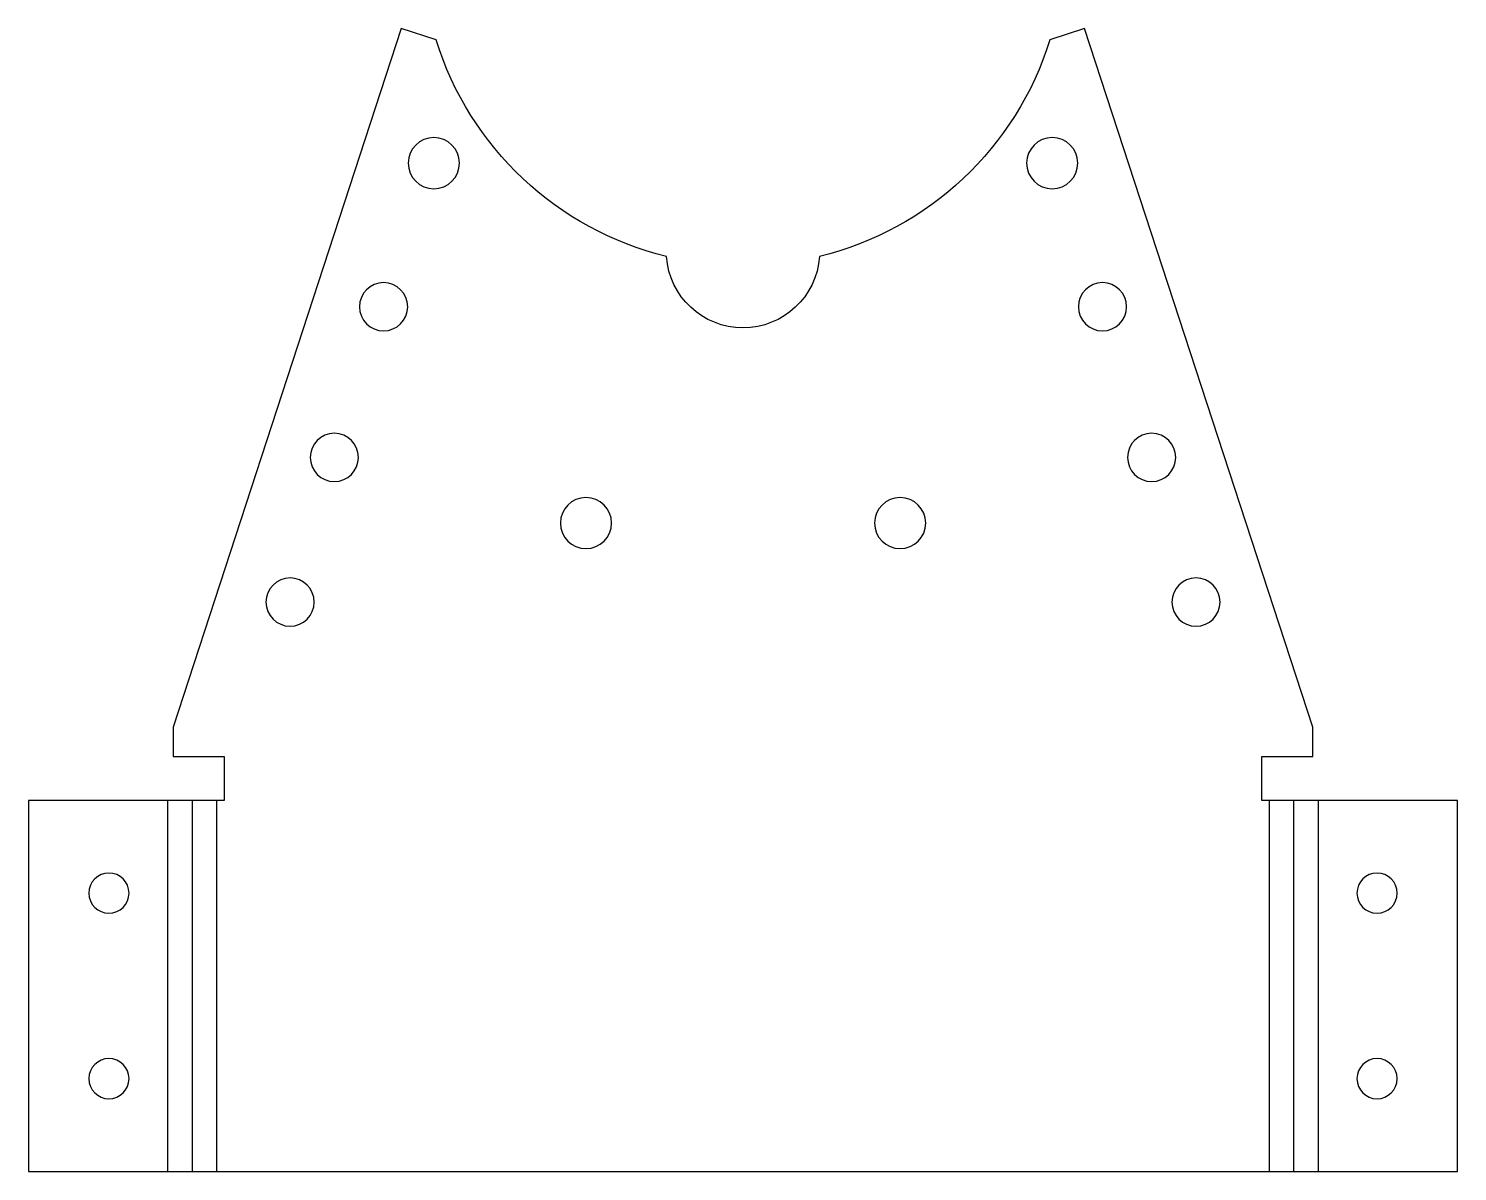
# Model space of a CAD drawing. Header units: millimetres. Extents: x 0 to 196, y 0 to 156.
import ezdxf

# ---------------------------------------------------------------- set-up
doc = ezdxf.new("R2010")
doc.units = ezdxf.units.MM

msp = doc.modelspace()

# ---------------------------------------------------------------- linework, layer by layer
at = {"layer": 'BEND'}
for p, q in [((22.39, 50.8), (22.39, 0)), ((173.18, 0), (173.18, 50.8))]:
    msp.add_line(p, q, dxfattribs=at)
at = {"layer": 'BEND_EXTENT'}
for p, q in [((19, 50.8), (19, 0)), ((25.79, 0), (25.79, 50.8)), ((169.79, 50.8), (169.79, 0)), ((176.57, 0), (176.57, 50.8))]:
    msp.add_line(p, q, dxfattribs=at)
at = {"layer": 'INTERIOR_PROFILES', "extrusion": (0, 0, -1)}
for centre, radius in [((-55.47, 138.04), 3.5), ((-140.11, 138.04), 3.5), ((-48.59, 118.38), 3.3), ((-146.99, 118.38), 3.3), ((-41.85, 97.75), 3.3), ((-153.72, 97.75), 3.3), ((-76.29, 88.76), 3.5), ((-119.29, 88.76), 3.5), ((-35.79, 77.95), 3.3), ((-159.79, 77.95), 3.3), ((-11, 38.1), 2.75), ((-184.57, 38.1), 2.75), ((-11, 12.7), 2.75), ((-184.57, 12.7), 2.75)]:
    msp.add_circle(centre, radius, dxfattribs=at)
at = {"layer": 'OUTER_PROFILES'}
msp.add_lwpolyline([(139.79, 154.91, -0.26292), (108.26, 125.26, -0.932276), (87.31, 125.26, -0.26292), (55.78, 154.91), (51.02, 156.46), (19.79, 60.8), (19.79, 56.8), (26.79, 56.8), (26.79, 50.8), (0, 50.8), (0, 0), (195.57, 0), (195.57, 50.8), (168.79, 50.8), (168.79, 56.8), (175.79, 56.8), (175.79, 60.8), (144.55, 156.46)], format="xyb", close=True, dxfattribs=at)

doc.saveas('drawing.dxf')
